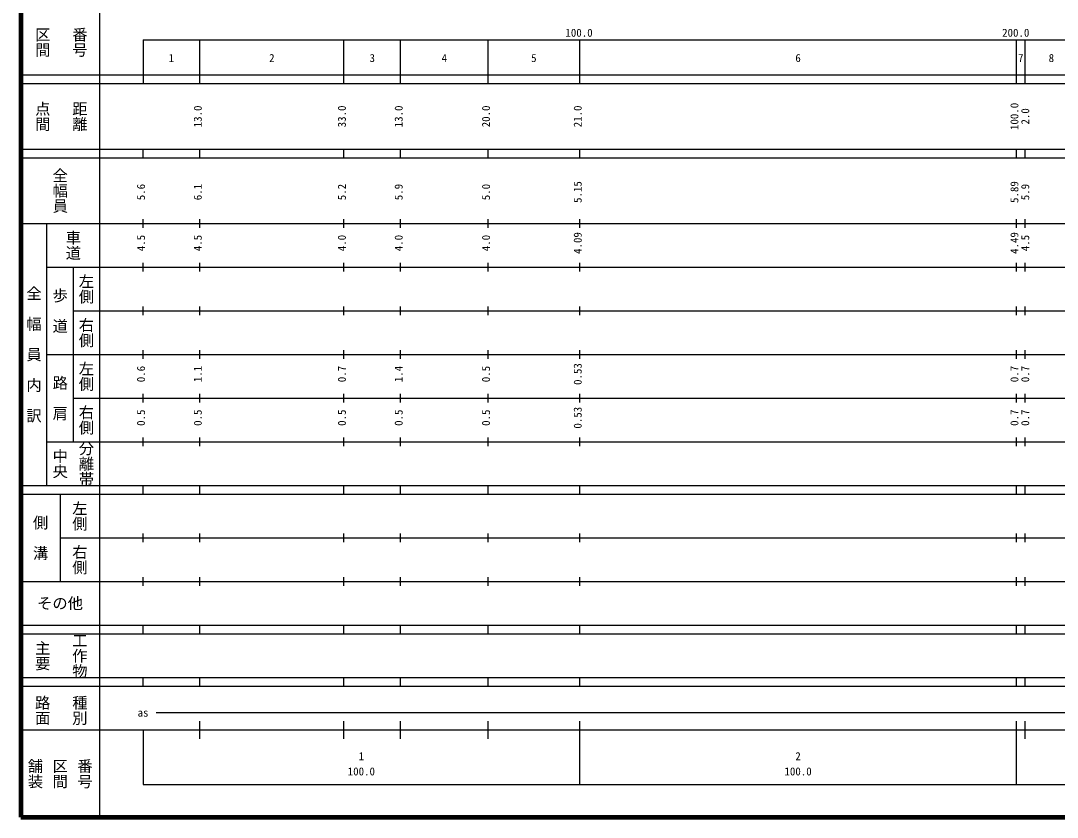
# Model space of a CAD drawing. Units: millimetres on the paper, enlarged 1000 times. Extents: x 40000 to 680000, y 20000 to 380000.
# Drawn here: x 40000 to 277354, y 20000 to 202409 of the extents above; entities that cross this region are included whole.
import ezdxf
from ezdxf.enums import TextEntityAlignment as Align

# ---------------------------------------------------------------- set-up
doc = ezdxf.new("R2010")
doc.units = ezdxf.units.MM
doc.header["$LTSCALE"] = 1000
doc.layers.add('M-TTL', color=2, linetype='Continuous', lineweight=140)
doc.layers.add('M-TTL-BAND', color=7, linetype='Continuous', lineweight=25)
doc.styles.add('@ＭＳ ゴシック', font='')
doc.styles.add('ＭＳ ゴシック', font='')
doc.styles.get('@ＭＳ ゴシック').set_extended_font_data('@MS Gothic')
doc.styles.get('ＭＳ ゴシック').set_extended_font_data('MS Gothic')

msp = doc.modelspace()

# ---------------------------------------------------------------- linework, layer by layer
at = {"layer": 'M-TTL'}
for p, q in [((40000, 380000), (40000, 20000)), ((40000, 20000), (680000, 20000))]:
    msp.add_line(p, q, dxfattribs=at)
at = {"layer": 'M-TTL-BAND'}
for p, q in [((58000, 370000), (58000, 20000)), ((68000, 198000), (579000, 198000)), ((68000, 198000), (68000, 188000)), ((81000, 188000), (81000, 198000)), ((114000, 188000), (114000, 198000)), ((127000, 188000), (127000, 198000)), ((147000, 188000), (147000, 198000)), ((168000, 188000), (168000, 198000)), ((268000, 188000), (268000, 198000)), ((270000, 188000), (270000, 198000)), ((40000, 190000), (579000, 190000)), ((40000, 188000), (579000, 188000)), ((40000, 173000), (579000, 173000)), ((40000, 171000), (579000, 171000)), ((68000, 171000), (68000, 173000)), ((81000, 171000), (81000, 173000)), ((114000, 171000), (114000, 173000)), ((127000, 171000), (127000, 173000)), ((147000, 171000), (147000, 173000)), ((168000, 171000), (168000, 173000)), ((268000, 171000), (268000, 173000)), ((270000, 171000), (270000, 173000)), ((68000, 155000), (68000, 157000)), ((81000, 155000), (81000, 157000)), ((114000, 155000), (114000, 157000)), ((127000, 155000), (127000, 157000)), ((147000, 155000), (147000, 157000)), ((168000, 155000), (168000, 157000)), ((268000, 155000), (268000, 157000)), ((270000, 155000), (270000, 157000)), ((40000, 156000), (579000, 156000)), ((46000, 96000), (46000, 156000)), ((46000, 146000), (579000, 146000)), ((52000, 146000), (52000, 106000)), ((68000, 145000), (68000, 147000)), ((81000, 145000), (81000, 147000)), ((114000, 145000), (114000, 147000)), ((127000, 145000), (127000, 147000)), ((147000, 145000), (147000, 147000)), ((168000, 145000), (168000, 147000)), ((268000, 145000), (268000, 147000)), ((270000, 145000), (270000, 147000)), ((52000, 136000), (579000, 136000)), ((68000, 135000), (68000, 137000)), ((81000, 135000), (81000, 137000)), ((114000, 135000), (114000, 137000)), ((127000, 135000), (127000, 137000)), ((147000, 135000), (147000, 137000)), ((168000, 135000), (168000, 137000)), ((268000, 135000), (268000, 137000)), ((270000, 135000), (270000, 137000)), ((46000, 126000), (579000, 126000)), ((68000, 125000), (68000, 127000)), ((81000, 125000), (81000, 127000)), ((114000, 125000), (114000, 127000)), ((127000, 125000), (127000, 127000)), ((147000, 125000), (147000, 127000)), ((168000, 125000), (168000, 127000)), ((268000, 125000), (268000, 127000)), ((270000, 125000), (270000, 127000)), ((68000, 115000), (68000, 117000)), ((81000, 115000), (81000, 117000)), ((114000, 115000), (114000, 117000)), ((127000, 115000), (127000, 117000)), ((147000, 115000), (147000, 117000)), ((168000, 115000), (168000, 117000)), ((268000, 115000), (268000, 117000)), ((270000, 115000), (270000, 117000)), ((52000, 116000), (579000, 116000)), ((68000, 105000), (68000, 107000)), ((81000, 105000), (81000, 107000)), ((114000, 105000), (114000, 107000)), ((127000, 105000), (127000, 107000)), ((147000, 105000), (147000, 107000)), ((168000, 105000), (168000, 107000)), ((268000, 105000), (268000, 107000)), ((270000, 105000), (270000, 107000)), ((46000, 106000), (579000, 106000)), ((40000, 96000), (579000, 96000)), ((68000, 94000), (68000, 96000)), ((81000, 94000), (81000, 96000)), ((114000, 94000), (114000, 96000)), ((127000, 94000), (127000, 96000)), ((147000, 94000), (147000, 96000)), ((168000, 94000), (168000, 96000)), ((268000, 94000), (268000, 96000)), ((270000, 94000), (270000, 96000)), ((40000, 94000), (579000, 94000)), ((49000, 94000), (49000, 74000)), ((49000, 84000), (579000, 84000)), ((68000, 83000), (68000, 85000)), ((81000, 83000), (81000, 85000)), ((114000, 83000), (114000, 85000)), ((127000, 83000), (127000, 85000)), ((147000, 83000), (147000, 85000)), ((168000, 83000), (168000, 85000)), ((268000, 83000), (268000, 85000)), ((270000, 83000), (270000, 85000)), ((40000, 74000), (579000, 74000)), ((68000, 73000), (68000, 75000)), ((81000, 73000), (81000, 75000)), ((114000, 73000), (114000, 75000)), ((127000, 73000), (127000, 75000)), ((147000, 73000), (147000, 75000)), ((168000, 73000), (168000, 75000)), ((268000, 73000), (268000, 75000)), ((270000, 73000), (270000, 75000)), ((40000, 64000), (579000, 64000)), ((40000, 62000), (579000, 62000)), ((68000, 62000), (68000, 64000)), ((81000, 62000), (81000, 64000)), ((114000, 62000), (114000, 64000)), ((127000, 62000), (127000, 64000)), ((147000, 62000), (147000, 64000)), ((168000, 62000), (168000, 64000)), ((268000, 62000), (268000, 64000)), ((270000, 62000), (270000, 64000)), ((40000, 52000), (579000, 52000)), ((40000, 50000), (579000, 50000)), ((68000, 50000), (68000, 52000)), ((81000, 50000), (81000, 52000)), ((114000, 50000), (114000, 52000)), ((127000, 50000), (127000, 52000)), ((147000, 50000), (147000, 52000)), ((168000, 50000), (168000, 52000)), ((268000, 50000), (268000, 52000)), ((270000, 50000), (270000, 52000)), ((71000, 44000), (536500, 44000)), ((81000, 38000), (81000, 42000)), ((114000, 38000), (114000, 42000)), ((127000, 38000), (127000, 42000)), ((147000, 38000), (147000, 42000)), ((168000, 27500), (168000, 42000)), ((268000, 27500), (268000, 42000)), ((270000, 38000), (270000, 42000)), ((40000, 40000), (579000, 40000)), ((68000, 40000), (68000, 27500)), ((68000, 27500), (579000, 27500))]:
    msp.add_line(p, q, dxfattribs=at)

# ---------------------------------------------------------------- texts
at = {"layer": 'M-TTL-BAND', "style": '@ＭＳ ゴシック'}
for s, p in [('区間', (45000, 197500)), ('番号', (53500, 197500)), ('点間', (45000, 180500)), ('距離', (53500, 180500)), ('全幅員', (49000, 163500)), ('車道', (52000, 151000)), ('左側', (55000, 141000)), ('全\u3000幅\u3000員\u3000内\u3000訳', (43000, 126000)), ('歩\u3000道', (49000, 136000)), ('右側', (55000, 131000)), ('左側', (55000, 121000)), ('路\u3000肩', (49000, 116000)), ('右側', (55000, 111000)), ('分離帯', (55000, 101000)), ('中央', (49000, 101000)), ('左側', (53500, 89000)), ('側\u3000溝', (44500, 84000)), ('右側', (53500, 79000)), ('工作物', (53500, 57000)), ('主要', (45000, 57000)), ('路面', (45000, 44500)), ('種別', (53500, 44500)), ('舗装', (43333, 30000)), ('番号', (54667, 30000)), ('区間', (49000, 30000))]:
    msp.add_text(s, height=2566, rotation=270, dxfattribs=at).set_placement(p, align=Align.MIDDLE_CENTER)
at = {"layer": 'M-TTL-BAND', "style": 'ＭＳ ゴシック'}
for s, p in [('100.0', (167844, 198195)), ('200.0', (267844, 198195)), ('1', (74500, 192405)), ('2', (97500, 192405)), ('3', (120500, 192405)), ('4', (137000, 192405)), ('5', (157500, 192405)), ('6', (218000, 192405)), ('7', (269000, 192405)), ('8', (276000, 192405)), ('as', (68000, 42500)), ('1', (118000, 32523)), ('2', (218000, 32523)), ('100.0', (118000, 29033)), ('100.0', (218000, 29033))]:
    msp.add_text(s, height=1833, dxfattribs=at).set_placement(p, align=Align.BOTTOM_CENTER)
for s, p in [('13.0', (82000, 180500)), ('33.0', (115000, 180500)), ('13.0', (128000, 180500)), ('20.0', (148000, 180500)), ('21.0', (169000, 180500)), ('100.0', (269000, 180500)), ('2.0', (271481, 180500)), ('5.6', (69000, 163174)), ('6.1', (82000, 163174)), ('5.2', (115000, 163174)), ('5.9', (128000, 163174)), ('5.0', (148000, 163174)), ('5.15', (169000, 163174)), ('5.89', (269000, 163174)), ('5.9', (271481, 163174)), ('4.5', (69000, 151500)), ('4.5', (82000, 151500)), ('4.0', (115000, 151500)), ('4.0', (128000, 151500)), ('4.0', (148000, 151500)), ('4.09', (169000, 151500)), ('4.49', (269000, 151500)), ('4.5', (271481, 151500)), ('0.53', (169000, 121500)), ('0.6', (69000, 121500)), ('1.1', (82000, 121500)), ('0.7', (115000, 121500)), ('1.4', (128000, 121500)), ('0.5', (148000, 121500)), ('0.7', (269000, 121500)), ('0.7', (271481, 121500)), ('0.5', (69000, 111500)), ('0.5', (82000, 111500)), ('0.5', (115000, 111500)), ('0.5', (128000, 111500)), ('0.5', (148000, 111500)), ('0.53', (169000, 111500)), ('0.7', (269000, 111500)), ('0.7', (271481, 111500))]:
    msp.add_text(s, height=1833, rotation=90, dxfattribs=at).set_placement(p, align=Align.BOTTOM_CENTER)
msp.add_text('その他', height=2566, dxfattribs=at).set_placement((49000, 69000), align=Align.MIDDLE_CENTER)

doc.saveas('drawing.dxf')
